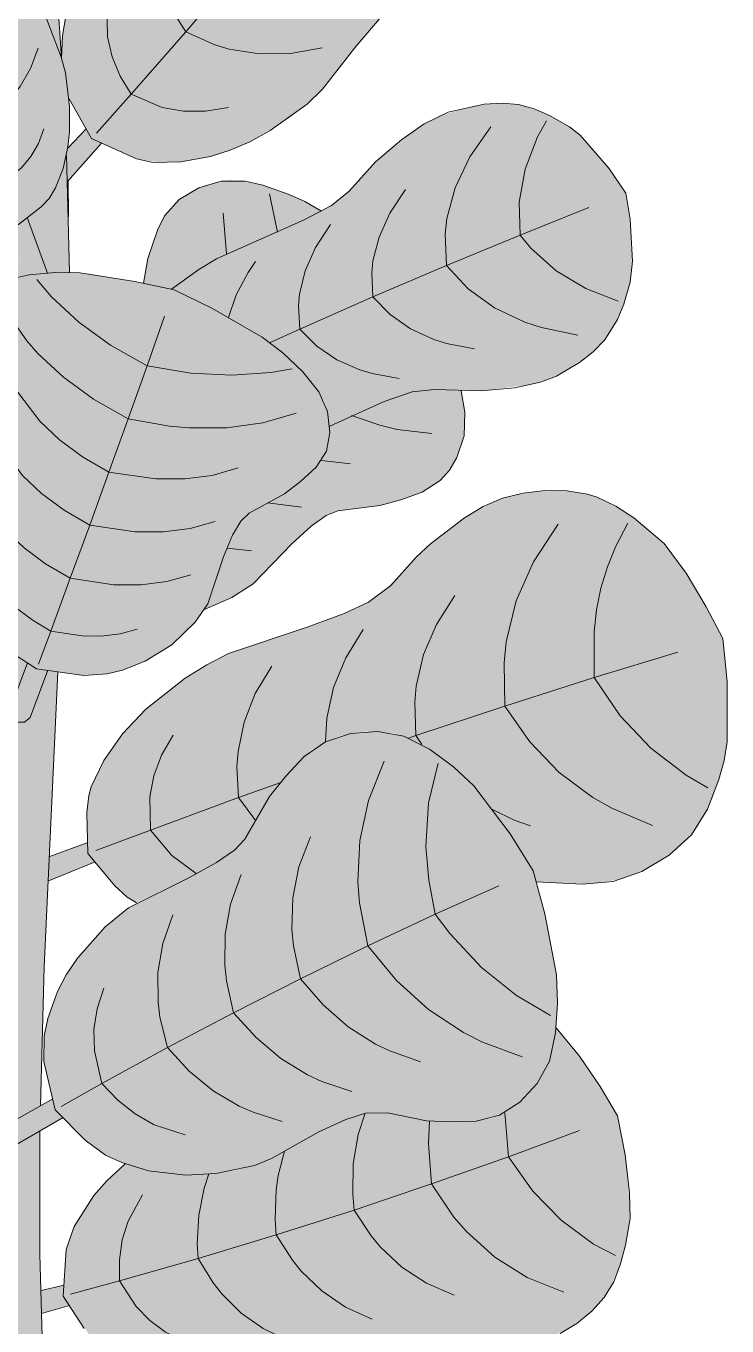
# Model space of a CAD drawing. Header units: millimetres. Extents: x -4 to 8794, y -6642 to 2653.
# Drawn here: x 2244.6 to 2497.7, y 1024.3 to 1493.5 of the extents above; entities that cross this region are included whole.
import ezdxf

# ---------------------------------------------------------------- set-up
doc = ezdxf.new("R2010")
doc.units = ezdxf.units.MM
for name, color, linetype, lineweight, true_color in [('VEG-HOJAS', 117, 'Continuous', 18, 0x2e5e38), ('VEG-NERVIOS', 115, 'Continuous', 9, 0x528c5c), ('VEG-TRONCO', 25, 'Continuous', 18, 0x684830)]:
    doc.layers.add(name, color=color, linetype=linetype, lineweight=lineweight, true_color=true_color)
doc.layers.add('VEG-RELLENO', color=253, linetype='Continuous', true_color=0x96c896)

# ---------------------------------------------------------------- blocks, each defined once
blk = doc.blocks.new('VEG_Ficus_lyrata_ALZADO')
at = {"layer": 'VEG-RELLENO', "true_color": 0x4d8655}
h = blk.add_hatch(color=105, dxfattribs=at)
h.dxf.hatch_style = 1
h.paths.add_polyline_path([(160.9, 1618.8), (171.7, 1607.6), (185.2, 1590.7), (190, 1581.8), (193.8, 1571.5), (195.8, 1560.8), (194.9, 1550.6), (191.3, 1540.5), (185.9, 1531.6), (178.4, 1524.5), (169.3, 1518.8), (160.4, 1514), (142.5, 1507.5), (137.5, 1504.2), (129.1, 1496), (105.8, 1467.8), (96.6, 1460.3), (82.3, 1451.7), (75.2, 1448.6), (68.1, 1446.4), (57.4, 1444.4), (50.6, 1444.1), (41.4, 1445.5), (25.1, 1452.8), (17, 1467.2), (15.7, 1476.5), (14.3, 1481.7), (14.6, 1490), (15.7, 1497), (17.4, 1504.1), (21.4, 1515.1), (22.7, 1517.9), (28, 1518), (33, 1519.2), (43.4, 1524.7), (53.6, 1533), (60.8, 1541.1), (67.5, 1550.4), (73, 1560), (86, 1594.4), (89.6, 1601.6), (92.9, 1606.1), (107.5, 1619.6), (115.5, 1629.5), (119, 1634.7), (128.4, 1632.9), (137.3, 1629.6), (151.7, 1623.5)])
at = {"layer": 'VEG-RELLENO', "true_color": 0x6ca273}
h = blk.add_hatch(color=113, dxfattribs=at)
h.dxf.hatch_style = 1
h.paths.add_polyline_path([(-57.5, 1575.3), (-47, 1577.1), (-35.3, 1578.2), (-26.4, 1572.1), (-19, 1568.5), (-12.4, 1567), (-4.8, 1567.6), (-0.1, 1561.3), (3.4, 1554.4), (5, 1546.9), (5.3, 1539), (5.1, 1531.6), (3.1, 1517.9), (3.3, 1513.4), (7.9, 1498.1), (15, 1479.4), (16.7, 1470.6), (17.4, 1458.3), (16.2, 1447.2), (14, 1439.5), (12.1, 1435), (8.4, 1429.6), (-1.2, 1421.8), (-11.5, 1421.7), (-17.7, 1422.9), (-21.9, 1424.8), (-28.4, 1428.9), (-36.5, 1436.2), (-42.2, 1443.1), (-48.6, 1453.3), (-51, 1458.6), (-59, 1481.4), (-62.7, 1489.2), (-65.4, 1492.7), (-75.8, 1501.6), (-80.7, 1507.1), (-85.6, 1513.2), (-89.2, 1519.8), (-91.1, 1527.1), (-91.6, 1534.9), (-90.4, 1542.2), (-87.2, 1549.2), (-81.5, 1557.4), (-76.6, 1562.3), (-65.1, 1570.6)])
at = {"layer": 'VEG-RELLENO', "true_color": 0x967052}
h = blk.add_hatch(color=23, dxfattribs=at)
h.dxf.hatch_style = 1
h.paths.add_polyline_path([(-19.7, 400), (-9.7, 600), (-7.9, 666.2), (-7.7, 699.8), (-9.4, 768.2), (-17, 901.4), (-0.6, 901.4), (1.7, 902.7), (2.6, 905.3), (1.7, 907.8), (-0.6, 909.2), (-17.5, 909.4), (-21.1, 980.2), (-22, 1008.7), (-20.8, 1009.3), (-8.6, 994.6), (-6.7, 994.2), (-4.4, 994.8), (-3.1, 996.3), (-2.7, 998.2), (-3.6, 1000.7), (-14.9, 1014.2), (-9.1, 1022.7), (-6.6, 1029.5), (-5.4, 1040), (-6.6, 1050.9), (-9, 1059.4), (-12.6, 1067.5), (-15.4, 1072.4), (-22, 1079.9), (-19.1, 1154.1), (-5.9, 1149.1), (-3, 1150.1), (-1.6, 1152.8), (-2.1, 1155.1), (-3.8, 1156.7), (-18.6, 1162.4), (-11.2, 1273.2), (-6.2, 1268.9), (2, 1263.7), (-4.4, 1246.6), (-4.1, 1244.3), (-2.2, 1242.4), (0.5, 1242.1), (3, 1243.9), (9.3, 1261), (13, 1260.4), (8, 1154), (6.7, 1103.9), (-10, 1094.4), (-11.2, 1092.9), (-11.6, 1091), (-11.3, 1089.5), (-10.1, 1088), (-8.7, 1087.3), (-6.7, 1087.3), (6.5, 1094.6), (6.5, 1050.1), (7.4, 1016.1), (11.9, 939.7), (-4.1, 940.2), (-6.7, 938.6), (-7.4, 936), (-6.4, 933.5), (-4.3, 932.3), (12.5, 931.7), (19.5, 842.5), (3, 847.4), (0.2, 846.3), (-0.7, 845), (-1, 843.1), (-0.1, 840.9), (1.5, 839.7), (18.3, 834.6), (16.2, 818.3), (16, 806.4), (17.2, 798.7), (19.2, 791.1), (24.1, 779), (26.6, 734.9), (28.2, 666.1), (27.8, 599), (21.7, 400)])
h.paths.add_polyline_path([(-4.8, 1402.1), (-4.6, 1419.4), (1, 1403.4)])
h.paths.add_polyline_path([(12.7, 1505.3), (14.3, 1481.8), (8.9, 1495.4)])
h.paths.add_polyline_path([(16.1, 1446.7), (17.1, 1404.6), (9.2, 1404.3), (1.9, 1424.3), (8.4, 1429.6), (11, 1433), (14, 1439.5)])
h.paths.add_polyline_path([(4.9, 1507.1), (3.1, 1515.6), (3.2, 1520.1), (4.3, 1526.1), (10.5, 1520.8)])
at = {"layer": 'VEG-RELLENO', "true_color": 0x477c4e}
h = blk.add_hatch(color=105, dxfattribs=at)
h.dxf.hatch_style = 1
h.paths.add_polyline_path([(16.7, 1437.7), (17, 1428.1), (16.8, 1424.6), (16.4, 1437.3)])
h.paths.add_polyline_path([(-19.3, 1390.8), (-27.6, 1394.2), (-34.8, 1398.8), (-41.5, 1404.7), (-48, 1412), (-53.8, 1420.1), (-57, 1425.6), (-64.7, 1445.8), (-68.8, 1455.1), (-72.1, 1461.3), (-76.9, 1466.7), (-88.6, 1476.2), (-96, 1484.4), (-100.1, 1490.2), (-89.5, 1484), (-78.1, 1478.9), (-66.6, 1474.9), (-55.6, 1472.5), (-51, 1458.6), (-48.6, 1453.3), (-42.2, 1443.1), (-34.5, 1434.2), (-26.2, 1427.4), (-19.8, 1423.8), (-13.5, 1421.9), (-5.2, 1421.8), (-4.6, 1419.4), (-4.8, 1402.1), (-8.5, 1400.7), (-12.8, 1398), (-16.4, 1394.7)])
at = {"layer": 'VEG-RELLENO', "true_color": 0x609967}
h = blk.add_hatch(color=103, dxfattribs=at)
h.dxf.hatch_style = 1
h.paths.add_polyline_path([(218, 1433.1), (219.5, 1423.7), (220.3, 1411), (219.5, 1401), (217.2, 1393.1), (213.6, 1385), (210.4, 1380.2), (203.7, 1373.9), (192.9, 1367.1), (184.2, 1364.1), (165.6, 1361.8), (148.9, 1362.3), (140.9, 1361.4), (130.7, 1357.9), (111.1, 1349), (109.6, 1356.8), (107.2, 1361.5), (101.4, 1368.7), (94.2, 1375.5), (89.3, 1379.4), (81.2, 1384.6), (66.4, 1392.7), (54, 1398.5), (63.8, 1405.6), (70.2, 1409.4), (93.6, 1419.6), (109.3, 1427.2), (116.1, 1432), (127.6, 1444.4), (142.4, 1456.4), (150.9, 1461.1), (163.6, 1464.8), (173.3, 1465.6), (179.2, 1465.1), (187.7, 1462.4), (195.3, 1458.5), (201.5, 1454), (206.5, 1448.7), (213.8, 1439.5)])
at = {"layer": 'VEG-RELLENO', "true_color": 0x96bc76}
h = blk.add_hatch(color=63, dxfattribs=at)
h.dxf.hatch_style = 1
h.paths.add_polyline_path([(16.6, 1449.4), (23.2, 1456.3), (25.1, 1452.8), (28.7, 1451.2), (16.4, 1437.3), (16.1, 1446.7)])
at = {"layer": 'VEG-RELLENO', "true_color": 0x487d4f}
h = blk.add_hatch(color=105, dxfattribs=at)
h.dxf.hatch_style = 1
h.paths.add_polyline_path([(158.5, 1361.8), (160.1, 1351.1), (159, 1342.9), (155.7, 1335.5), (150.9, 1329.4), (144.5, 1325.2), (136.8, 1322.5), (129.2, 1320.4), (114, 1318.5), (109.8, 1316.8), (104.4, 1313), (97.4, 1306.6), (83.5, 1292.1), (75.8, 1287.2), (65.9, 1282.9), (68.2, 1287.4), (72.8, 1301.9), (77.9, 1313.2), (82, 1317.7), (94.8, 1324.6), (106.2, 1334.2), (109.9, 1340), (110.9, 1344.4), (111.1, 1349), (130.7, 1357.9), (140.9, 1361.4), (146.2, 1362.2), (151.6, 1362.2)])
h.paths.add_polyline_path([(43.9, 1400.7), (44.8, 1407.1), (46.3, 1412.2), (49.1, 1420.1), (51.6, 1425.1), (56.7, 1430.9), (61.3, 1433.9), (66.4, 1436.1), (74.7, 1437.8), (83.8, 1436.8), (90.2, 1435), (99.3, 1431.4), (108.1, 1426.6), (90.5, 1418.2), (70.2, 1409.4), (63.8, 1405.6), (54, 1398.5)])
at = {"layer": 'VEG-RELLENO', "true_color": 0x96bc76}
h = blk.add_hatch(color=63, dxfattribs=at)
h.dxf.hatch_style = 1
h.paths.add_polyline_path([(1, 1403.4), (-5.2, 1421.8), (-1.2, 1421.8), (1.9, 1424.3), (9.2, 1404.3)])
at = {"layer": 'VEG-RELLENO', "true_color": 0x6ea275}
h = blk.add_hatch(color=113, dxfattribs=at)
h.dxf.hatch_style = 1
h.paths.add_polyline_path([(54.9, 1398.3), (68.5, 1391.6), (86.7, 1381.2), (94.2, 1375.5), (101.4, 1368.7), (107.2, 1361.5), (110.3, 1354.3), (111.1, 1346.8), (109.9, 1340), (106.2, 1334.2), (100.6, 1329.1), (94.8, 1324.6), (82, 1317.7), (79, 1314.8), (76, 1309.7), (72.8, 1301.9), (67.1, 1284.9), (62.5, 1278.3), (54.1, 1270.2), (44.5, 1264.2), (36.3, 1261), (30.7, 1259.7), (22.3, 1259.1), (5.3, 1261.5), (-6.2, 1268.9), (-12.2, 1274.2), (-15.6, 1278.5), (-19.8, 1285.8), (-23.6, 1296.3), (-24.9, 1304.8), (-24.7, 1315.9), (-23.5, 1320.9), (-18.5, 1332.7), (-15.8, 1340.9), (-14.2, 1348.5), (-14.6, 1352.6), (-19.6, 1365.8), (-21.1, 1372.8), (-22, 1380.1), (-21.2, 1386.8), (-17.9, 1392.8), (-12.8, 1398), (-6.1, 1401.7), (2.6, 1403.7), (15, 1404.6), (24.1, 1404.1), (43, 1400.9)])
at = {"layer": 'VEG-RELLENO', "true_color": 0x528e5a}
h = blk.add_hatch(color=93, dxfattribs=at)
h.dxf.hatch_style = 1
h.paths.add_polyline_path([(253, 1272.4), (254.5, 1256.9), (254.5, 1235.1), (252.6, 1225), (249.1, 1214.4), (243.9, 1204.4), (236.5, 1196.5), (227.1, 1190.1), (216.9, 1185.7), (206.1, 1183.9), (185.6, 1184.6), (184.5, 1188.6), (177.5, 1199.9), (167.4, 1214.1), (160.8, 1221.7), (153.1, 1228.3), (144.1, 1234.3), (134.7, 1238.1), (128.4, 1238.9), (121.8, 1238.7), (115.4, 1237.4), (109.6, 1235.2), (104.3, 1232), (99.6, 1227.6), (91.2, 1217.8), (87.8, 1212.8), (82.1, 1202.4), (76.7, 1196.1), (70.2, 1191.6), (60.2, 1186.1), (41.4, 1177.1), (38, 1179.1), (33.5, 1183.2), (23.8, 1194.8), (23.6, 1212.8), (24.1, 1215.8), (26.2, 1222), (29.6, 1228.4), (36.3, 1238), (41.7, 1244), (47.9, 1249.8), (62.8, 1260.6), (74.5, 1267), (103, 1276.5), (116.3, 1281.4), (125.1, 1285.6), (130.6, 1289.4), (144.8, 1304.3), (153.5, 1311.3), (163.1, 1318.1), (173.4, 1323.1), (184.8, 1325.5), (196.7, 1325.7), (204.1, 1324.5), (207.6, 1323.4), (217.7, 1318.2), (229.3, 1309.1), (236, 1301.5), (247, 1283.9)])
at = {"layer": 'VEG-RELLENO', "true_color": 0x96bc76}
h = blk.add_hatch(color=63, dxfattribs=at)
h.dxf.hatch_style = 1
h.paths.add_polyline_path([(-4.4, 1246.6), (2, 1263.7), (5.3, 1261.5), (9.3, 1260.8), (3.2, 1244.3), (1.2, 1242.4), (-1.1, 1242.1), (-3.7, 1243.7)])
at = {"layer": 'VEG-RELLENO', "true_color": 0x689f6f}
h = blk.add_hatch(color=103, dxfattribs=at)
h.dxf.hatch_style = 1
h.paths.add_polyline_path([(184.5, 1188.6), (188.7, 1173.1), (193, 1151.1), (193.3, 1140.9), (192.6, 1130.1), (190.4, 1119.9), (186, 1111.8), (179.7, 1105.1), (172.4, 1100.4), (164, 1098.3), (154.8, 1098), (146, 1098.4), (131.9, 1101.3), (124, 1101.2), (116.9, 1098.9), (107.1, 1094.4), (90.1, 1084.8), (83.9, 1082.3), (70, 1079.4), (59.2, 1078.8), (45.7, 1080.4), (36, 1083.3), (30.2, 1086), (22.8, 1091.4), (12, 1102.4), (7.9, 1119.8), (8, 1128.9), (9.3, 1135.3), (12.8, 1145), (16, 1151.1), (20, 1157.1), (30, 1168.4), (38.4, 1175.3), (60.2, 1186.1), (70.2, 1191.6), (76.7, 1196.1), (80.5, 1200), (89.4, 1215.4), (95.2, 1222.7), (101.9, 1229.9), (109.6, 1235.2), (118.6, 1238.1), (128.4, 1238.9), (137.8, 1237.2), (147.1, 1232.5), (158.4, 1224), (165.3, 1216.7), (177.5, 1199.9)])
at = {"layer": 'VEG-RELLENO', "true_color": 0x96bc76}
h = blk.add_hatch(color=63, dxfattribs=at)
h.dxf.hatch_style = 1
h.paths.add_polyline_path([(9.7, 1193.6), (23.8, 1198.8), (23.8, 1194.8), (26.4, 1191.8), (9.3, 1184.9)])
at = {"layer": 'VEG-RELLENO', "true_color": 0x4b8353}
h = blk.add_hatch(color=105, dxfattribs=at)
h.dxf.hatch_style = 1
h.paths.add_polyline_path([(215, 1100.2), (217.7, 1086.1), (219.6, 1066.2), (218.6, 1056.8), (216.1, 1046.8), (212, 1037.4), (205.7, 1029.7), (197.3, 1023.4), (188.1, 1019), (178.2, 1017), (167.8, 1016.9), (157.9, 1017.4), (139.9, 1020.9), (134.1, 1020.8), (122.8, 1018.3), (88.7, 1007.5), (77, 1006), (60.8, 1006.2), (53.4, 1007.3), (46.4, 1009), (36.6, 1012.7), (30.9, 1015.7), (24.2, 1021.3), (14.9, 1035.1), (16, 1052), (18.9, 1060.3), (26, 1071.4), (30.6, 1076.7), (37.3, 1082.9), (45.7, 1080.4), (55.8, 1079), (66.4, 1079.1), (77.1, 1080.6), (83.9, 1082.3), (90.1, 1084.8), (104.4, 1093), (116.9, 1098.9), (121.5, 1100.6), (126.5, 1101.5), (131.9, 1101.3), (143.1, 1098.9), (148.9, 1098.2), (161, 1098.1), (169.8, 1099.4), (177.3, 1103.3), (182, 1107.1), (186, 1111.8), (190.4, 1119.9), (192.8, 1132), (199.4, 1124.2), (207.5, 1112.7)])
at = {"layer": 'VEG-RELLENO', "true_color": 0x96bc76}
h = blk.add_hatch(color=63, dxfattribs=at)
h.dxf.hatch_style = 1
h.paths.add_polyline_path([(-10.3, 1094.2), (11.1, 1106.3), (12, 1102.4), (14.7, 1099.4), (-6, 1087.5), (-8.7, 1087.3), (-10.7, 1088.5), (-11.6, 1091.4)])
h = blk.add_hatch(color=63, dxfattribs=at)
h.dxf.hatch_style = 1
h.paths.add_polyline_path([(6.9, 1037.1), (15.2, 1039.1), (14.9, 1035.1), (17.2, 1031.8), (7.1, 1028.9)])
at = {"layer": 'VEG-HOJAS'}
for points in [[(129.1, 1496), (120.5, 1486), (108.5, 1470.7), (102.9, 1465.2), (89.6, 1455.7), (82.3, 1451.7), (75.2, 1448.6), (68.1, 1446.4), (57.4, 1444.4), (47.4, 1444.2), (41.4, 1445.5), (25.1, 1452.8), (17, 1467.2)], [(5.5, 1505), (14.1, 1482.2), (15.7, 1476.5), (17.2, 1464.4), (17.2, 1455.3), (16.6, 1449.8), (14.9, 1442), (12.1, 1435), (9.8, 1431.2), (6.9, 1428.2), (-1.2, 1421.8), (-11.5, 1421.7), (-17.7, 1422.9), (-26.2, 1427.4), (-34.5, 1434.2), (-42.2, 1443.1), (-47.2, 1450.8), (-49.9, 1455.9), (-56.4, 1474.7), (-59.8, 1483.4), (-62.7, 1489.2), (-67, 1494.3)], [(14.3, 1481.7), (14.6, 1490), (16.4, 1500.5), (18.6, 1507.7), (22.7, 1517.9)], [(54, 1398.5), (63.8, 1405.6), (70.2, 1409.4), (101.9, 1423.5), (111.7, 1428.7), (118.1, 1433.9), (127.6, 1444.4), (137.1, 1452.5), (145.2, 1458.2), (153.9, 1462.3), (166.9, 1465.3), (173.3, 1465.6), (179.2, 1465.1), (184.9, 1463.5), (190.4, 1461.2), (197.6, 1457.1), (201.5, 1454), (211.8, 1442.2), (218, 1433.1), (219.5, 1423.7), (220.4, 1408.6), (219.5, 1401), (217.2, 1393.1), (215, 1387.6), (210.4, 1380.2), (206.2, 1375.9), (201.2, 1372), (192.9, 1367.1), (187.2, 1364.9), (177.9, 1362.9), (165.6, 1361.8), (148.9, 1362.3), (140.9, 1361.4), (130.7, 1357.9), (111.1, 1349)], [(16.6, 1449.4), (23.2, 1456.3)], [(28.7, 1451.2), (16.4, 1437.3)], [(16.7, 1437.7), (16.8, 1424.6)], [(43.9, 1400.7), (45.4, 1409.6), (49.1, 1420.1), (51.6, 1425.1), (56.7, 1430.9), (63.8, 1435.1), (71.9, 1437.5), (80.6, 1437.4), (87, 1436), (96.4, 1432.7), (102.1, 1430.1), (108.1, 1426.6)], [(1.9, 1424.3), (9.2, 1404.3)], [(-6.1, 1401.7), (2.6, 1403.7), (12, 1404.5), (21, 1404.4), (40.8, 1401.3), (54.9, 1398.3), (68.5, 1391.6), (86.7, 1381.2), (94.2, 1375.5), (101.4, 1368.7), (107.2, 1361.5), (110.3, 1354.3), (111.1, 1346.8), (109.9, 1340), (106.2, 1334.2), (100.6, 1329.1), (94.8, 1324.6), (82, 1317.7), (79, 1314.8), (76, 1309.7), (72.8, 1301.9), (67.1, 1284.9), (62.5, 1278.3), (54.1, 1270.2), (44.5, 1264.2), (36.3, 1261), (30.7, 1259.7), (22.3, 1259.1), (5.3, 1261.5), (-6.2, 1268.9)], [(158.5, 1361.8), (159.9, 1354.1), (159.6, 1345.6), (157, 1337.8), (154.3, 1333.2), (150.9, 1329.4), (144.5, 1325.2), (136.8, 1322.5), (129.2, 1320.4), (114, 1318.5), (109.8, 1316.8), (104.4, 1313), (97.4, 1306.6), (83.5, 1292.1), (75.8, 1287.2), (65.9, 1282.9)], [(41.4, 1177.1), (38, 1179.1), (33.5, 1183.2), (23.8, 1194.8), (23.4, 1209.7), (24.1, 1215.8), (25, 1218.9), (29.6, 1228.4), (36.3, 1238), (44.7, 1246.9), (58.9, 1258.1), (66.7, 1262.9), (74.5, 1267), (103, 1276.5), (116.3, 1281.4), (125.1, 1285.6), (133.1, 1291.6), (142.3, 1301.8), (147.5, 1306.6), (159.8, 1316), (166.5, 1320.1), (173.4, 1323.1), (180.9, 1324.9), (188.8, 1325.8), (196.7, 1325.7), (204.1, 1324.5), (207.6, 1323.4), (214.4, 1320.2), (220.9, 1316), (231.8, 1306.7), (239.7, 1296), (247, 1283.9), (253, 1272.4), (254.5, 1256.9), (254.5, 1235.1), (253.5, 1228.4), (251.6, 1221.5), (247.5, 1210.9), (241.7, 1201.6), (233.6, 1194.2), (223.7, 1188.4), (213.4, 1184.8), (202.3, 1183.8), (185.6, 1184.6)], [(9.3, 1261), (3, 1243.9), (0.9, 1242.2), (-1.8, 1242.3), (-3.9, 1244), (-4.4, 1246.6), (2, 1263.7)], [(9.7, 1193.6), (23.8, 1198.8)], [(26.4, 1191.8), (9.3, 1184.9)], [(192.8, 1132), (201.2, 1121.7), (208.7, 1110.8), (215, 1100.2), (217.7, 1086.1), (219.3, 1072.4), (219.5, 1063.1), (217.9, 1053.5), (216.1, 1046.8), (213.6, 1040.3), (210.2, 1034.6), (205.7, 1029.7), (200.3, 1025.3), (194.3, 1021.7)], [(22.5, 1023.5), (14.9, 1035.1), (16, 1052), (18.9, 1060.3), (26, 1071.4), (30.6, 1076.7), (37.3, 1082.9)], [(14.9, 1099.6), (-6, 1087.5), (-8.7, 1087.3), (-11.1, 1089.2), (-11.5, 1092.2), (-10, 1094.4), (11.1, 1106.3)], [(6.9, 1037.1), (15.2, 1039.1)], [(17.2, 1031.8), (7.1, 1028.9)]]:
    blk.add_lwpolyline(points, dxfattribs=at)
blk.add_lwpolyline([(184.5, 1188.6), (188.7, 1173.1), (193, 1151.1), (193.3, 1140.9), (192.6, 1130.1), (190.4, 1119.9), (186, 1111.8), (179.7, 1105.1), (172.4, 1100.4), (164, 1098.3), (154.8, 1098), (146, 1098.4), (131.9, 1101.3), (124, 1101.2), (116.9, 1098.9), (107.1, 1094.4), (90.1, 1084.8), (83.9, 1082.3), (70, 1079.4), (59.2, 1078.8), (45.7, 1080.4), (36, 1083.3), (30.2, 1086), (22.8, 1091.4), (12, 1102.4), (7.9, 1119.8), (8, 1128.9), (9.3, 1135.3), (12.8, 1145), (16, 1151.1), (20, 1157.1), (30, 1168.4), (38.4, 1175.3), (60.2, 1186.1), (70.2, 1191.6), (76.7, 1196.1), (80.5, 1200), (89.4, 1215.4), (95.2, 1222.7), (101.9, 1229.9), (109.6, 1235.2), (118.6, 1238.1), (128.4, 1238.9), (137.8, 1237.2), (147.1, 1232.5), (155.8, 1226.1), (163.1, 1219.3), (176.2, 1201.9)], close=True, dxfattribs=at)
at = {"layer": 'VEG-NERVIOS'}
for points in [[(59.2, 1491.3), (53.4, 1500.4), (49.3, 1510), (46.8, 1520.2), (46.2, 1526.6)], [(59.2, 1491.3), (78.7, 1514.2)], [(39.4, 1468.8), (35.4, 1475.3), (32.5, 1482.3), (30.9, 1489.6), (30.6, 1501.3)], [(39.4, 1468.8), (59.2, 1491.3)], [(59.2, 1491.3), (69.6, 1486.7), (74.8, 1485.1), (85.7, 1483.4), (96.9, 1483.5), (108.4, 1485.6)], [(-14.3, 1458.7), (-5.4, 1465.8), (-0.6, 1471.6), (3.1, 1478.1), (5.9, 1485.4)], [(26.9, 1454.8), (39.4, 1468.8)], [(39.4, 1468.8), (50.6, 1464.1), (58.3, 1462.7), (66.3, 1462.7), (74.6, 1464.1)], [(179.8, 1418), (179.5, 1429.9), (181.6, 1441.8), (186.1, 1453.5), (189.3, 1459.2)], [(-6.6, 1437.2), (-0.2, 1442.3), (3.2, 1446.4), (6, 1451), (7.9, 1456.3)], [(153.2, 1407), (152.8, 1418.3), (153.4, 1424), (156.4, 1435.1), (161.7, 1446.2), (169.3, 1457.1)], [(92.2, 1419), (89.3, 1432.9)], [(126.7, 1395.7), (126.3, 1404.4), (126.7, 1408.7), (128.9, 1417.3), (132.8, 1425.9), (138.5, 1434.4)], [(179.8, 1418), (204.6, 1427.9)], [(73.8, 1411.2), (72.6, 1425.9)], [(100.3, 1384.1), (99.8, 1392.5), (100.2, 1396.7), (102.2, 1405.1), (106, 1413.5), (111.4, 1421.8)], [(153.2, 1407), (179.8, 1418)], [(179.8, 1418), (183.7, 1413.3), (192.8, 1405.1), (203.5, 1398.7), (215.2, 1394.1)], [(74.6, 1388.3), (77.3, 1396.4), (81.6, 1404.5), (84.3, 1408.5)], [(126.7, 1395.7), (153.2, 1407)], [(153.2, 1407), (161.1, 1398.6), (170.6, 1391.8), (181.5, 1386.6), (187.5, 1384.7), (200.6, 1381.9)], [(45.2, 1370.8), (32, 1378.3), (20.5, 1386.6), (10.7, 1395.7), (5.4, 1402)], [(100.3, 1384.1), (126.7, 1395.7)], [(126.7, 1395.7), (132.9, 1389.3), (140.2, 1384.2), (148.7, 1380.3), (153.3, 1378.9), (163.4, 1377)], [(38.3, 1351.7), (25.8, 1358.8), (15, 1366.7), (5.7, 1375.3), (1.7, 1379.9), (-5.1, 1389.7)], [(45.2, 1370.8), (51.5, 1388.7)], [(89.6, 1379.2), (100.3, 1384.1)], [(100.3, 1384.1), (106.4, 1377.9), (113.6, 1373), (121.9, 1369.4), (126.4, 1368.1), (136.2, 1366.3)], [(38.3, 1351.7), (45.2, 1370.8)], [(45.2, 1370.8), (60.9, 1368.2), (75.8, 1367.4), (89.8, 1368.4), (97.5, 1369.8)], [(31.4, 1332.5), (21.8, 1338), (13.5, 1344.1), (6.4, 1350.8), (-1.9, 1361.8)], [(31.4, 1332.5), (38.3, 1351.7)], [(38.3, 1351.7), (53.2, 1349.1), (60.4, 1348.5), (74, 1348.5), (86.9, 1350.3), (99, 1353.8)], [(119, 1352.9), (129.2, 1349.4), (135.4, 1347.9), (148, 1346.4)], [(24.5, 1313.3), (15.2, 1318.7), (7.1, 1324.7), (0.2, 1331.2), (-7.8, 1341.9)], [(24.5, 1313.3), (31.4, 1332.5)], [(31.4, 1332.5), (48.3, 1330), (58.8, 1330), (68.7, 1331.3), (78, 1334)], [(108.1, 1336.7), (118.6, 1335.4)], [(17.4, 1294.2), (8.5, 1299.4), (0.8, 1305.1), (-5.8, 1311.4), (-13.4, 1321.7)], [(88.6, 1321.4), (100.9, 1319.8)], [(24.5, 1313.3), (40.9, 1310.9), (51.1, 1310.9), (60.7, 1312.1), (69.7, 1314.7)], [(174.3, 1248), (174, 1263.7), (174.8, 1271.2), (178.4, 1286), (184.6, 1300.1), (193.5, 1313.7)], [(206.6, 1258.3), (206.5, 1274.8), (207.4, 1282.8), (209, 1290.6), (211.4, 1298.3), (214.4, 1305.8), (218.7, 1314)], [(17.4, 1294.2), (24.5, 1313.3)], [(74.1, 1305), (82.8, 1304.1)], [(10.4, 1275.1), (4, 1278.9), (-1.5, 1283), (-6.2, 1287.5), (-11.7, 1294.9)], [(17.4, 1294.2), (33.2, 1291.8), (43, 1291.8), (52.3, 1293), (60.9, 1295.4)], [(10.4, 1275.1), (17.4, 1294.2)], [(142.2, 1237.4), (141.8, 1249.4), (142.3, 1255.2), (144.9, 1266.6), (149.6, 1277.5), (156.2, 1288)], [(6, 1263.2), (10.4, 1275.1)], [(10.4, 1275.1), (21.7, 1273.4), (28.7, 1273.3), (35.4, 1274.1), (41.6, 1275.8)], [(109.6, 1235.3), (110.1, 1243.7), (112.5, 1254.8), (116.9, 1265.4), (123.2, 1275.7)], [(206.6, 1258.3), (236.7, 1267.5)], [(78.2, 1215.1), (77.6, 1226.2), (78, 1231.7), (80.2, 1242.3), (84.2, 1252.6), (90.2, 1262.5)], [(174.3, 1248), (206.6, 1258.3)], [(206.6, 1258.3), (215.9, 1244.5), (227, 1232.8), (239.8, 1223.1), (247.6, 1218.6)], [(142.2, 1237.4), (174.3, 1248)], [(174.3, 1248), (183.3, 1235.1), (193.9, 1224.1), (206.1, 1215), (212.9, 1211.2), (227.6, 1204.9)], [(46.4, 1203.3), (46.1, 1215.3), (47.6, 1222.9), (50.4, 1230.3), (54.6, 1237.5)], [(139.5, 1236.5), (142.2, 1237.4)], [(142.2, 1237.4), (144.3, 1234.2)], [(124.8, 1161.5), (121.8, 1177), (121.2, 1184.6), (121.9, 1199.5), (125.1, 1214), (130.8, 1228.2)], [(149.2, 1172.9), (146.9, 1185.2), (145.8, 1197.3), (146.8, 1213.1), (150.2, 1227.5)], [(78.2, 1215.1), (93.4, 1220.5)], [(46.4, 1203.3), (78.2, 1215.1)], [(78.2, 1215.1), (84.4, 1206.6)], [(169.9, 1210.7), (177.7, 1206.9), (183.6, 1204.8)], [(26.7, 1195.9), (46.4, 1203.3)], [(46.4, 1203.3), (54.1, 1194.1), (62.9, 1187.6)], [(100.5, 1149.6), (98, 1161.5), (97.4, 1167.3), (97.8, 1178.8), (100, 1190), (104.1, 1200.9)], [(76.4, 1137.4), (73.8, 1148.9), (73.2, 1154.6), (73.3, 1165.7), (75.3, 1176.6), (79.1, 1187.3)], [(149.2, 1172.9), (172.1, 1183.2)], [(124.8, 1161.5), (149.2, 1172.9)], [(149.2, 1172.9), (154.5, 1166), (165.9, 1153.7), (178.5, 1143.6), (190.8, 1136.4)], [(52.5, 1124.8), (49.8, 1135.8), (49.2, 1141.2), (49.1, 1151.9), (50.8, 1162.4), (54.4, 1172.7)], [(100.5, 1149.6), (124.8, 1161.5)], [(124.8, 1161.5), (135.2, 1149), (146.7, 1138.6), (159.4, 1130.2), (166.2, 1126.8), (180.5, 1121.5)], [(76.4, 1137.4), (100.5, 1149.6)], [(100.5, 1149.6), (108.7, 1140.2), (117.7, 1132.3), (127.6, 1126.1), (132.8, 1123.6), (143.9, 1119.7)], [(28.8, 1111.9), (26.2, 1123.6), (26, 1131.3), (27.1, 1138.8), (29.5, 1146.2)], [(52.5, 1124.8), (76.4, 1137.4)], [(76.4, 1137.4), (84.5, 1128.4), (93.4, 1120.9), (103.1, 1115), (108.2, 1112.6), (119.1, 1109)], [(28.8, 1111.9), (52.5, 1124.8)], [(52.5, 1124.8), (60.4, 1116.3), (69, 1109.2), (78.4, 1103.7), (83.4, 1101.5), (93.9, 1098.2)], [(14.2, 1103.6), (28.8, 1111.9)], [(28.8, 1111.9), (34.6, 1105.8), (40.9, 1100.9), (47.7, 1097), (58.9, 1093.3)], [(119.9, 1066.2), (119.4, 1071.9), (119.5, 1082.9), (121.4, 1093.5), (123.9, 1101.2)], [(147.8, 1075.6), (146.8, 1090.2), (147.1, 1098.3)], [(175.6, 1085.4), (174.3, 1101.3)], [(175.6, 1085.4), (201.3, 1094.9)], [(91.8, 1057.2), (91.4, 1062.8), (91.7, 1073.5), (92.5, 1078.6), (94.8, 1087.4)], [(147.8, 1075.6), (175.6, 1085.4)], [(175.6, 1085.4), (184.4, 1073), (194.6, 1062.5), (206.3, 1053.9), (214.3, 1049.8)], [(63.6, 1048.7), (63.3, 1054), (63.8, 1064.3), (65.8, 1074.1), (67.5, 1079.2)], [(119.9, 1066.2), (147.8, 1075.6)], [(147.8, 1075.6), (155.9, 1063.6), (160.5, 1058.4), (170.7, 1049.2), (182.4, 1041.9), (195.6, 1036.5)], [(35.2, 1040.6), (35.2, 1048.2), (36.2, 1055.4), (38.3, 1062.2), (43.5, 1071.7)], [(91.8, 1057.2), (119.9, 1066.2)], [(119.9, 1066.2), (126, 1056.9), (129.4, 1052.8), (137.1, 1045.6), (146, 1039.8), (156, 1035.5)], [(63.6, 1048.7), (91.8, 1057.2)], [(91.8, 1057.2), (97.6, 1048.1), (100.8, 1044.1), (108.2, 1037), (116.8, 1031.2), (126.4, 1026.8)], [(35.2, 1040.6), (63.6, 1048.7)], [(63.6, 1048.7), (69, 1039.9), (72.1, 1035.9), (79.1, 1029), (87.1, 1023.4), (96.3, 1019)], [(17.5, 1035.8), (35.2, 1040.6)], [(35.2, 1040.6), (41.2, 1031.4), (46.1, 1026.3), (51.8, 1022.1), (58.3, 1018.9)]]:
    blk.add_lwpolyline(points, dxfattribs=at)
at = {"layer": 'VEG-TRONCO'}
for points in [[(12.7, 1505.3), (14.3, 1481.8)], [(16.1, 1446.7), (17.1, 1404.6)], [(13, 1260.4), (8, 1154), (6.7, 1103.9)], [(6.5, 1094.6), (6.5, 1050.1), (7.4, 1016.1), (11.9, 939.7)]]:
    blk.add_lwpolyline(points, dxfattribs=at)

msp = doc.modelspace()

# ---------------------------------------------------------------- block references
msp.add_blockref('VEG_Ficus_lyrata_ALZADO', (2243.15, 0))

doc.saveas('drawing.dxf')
